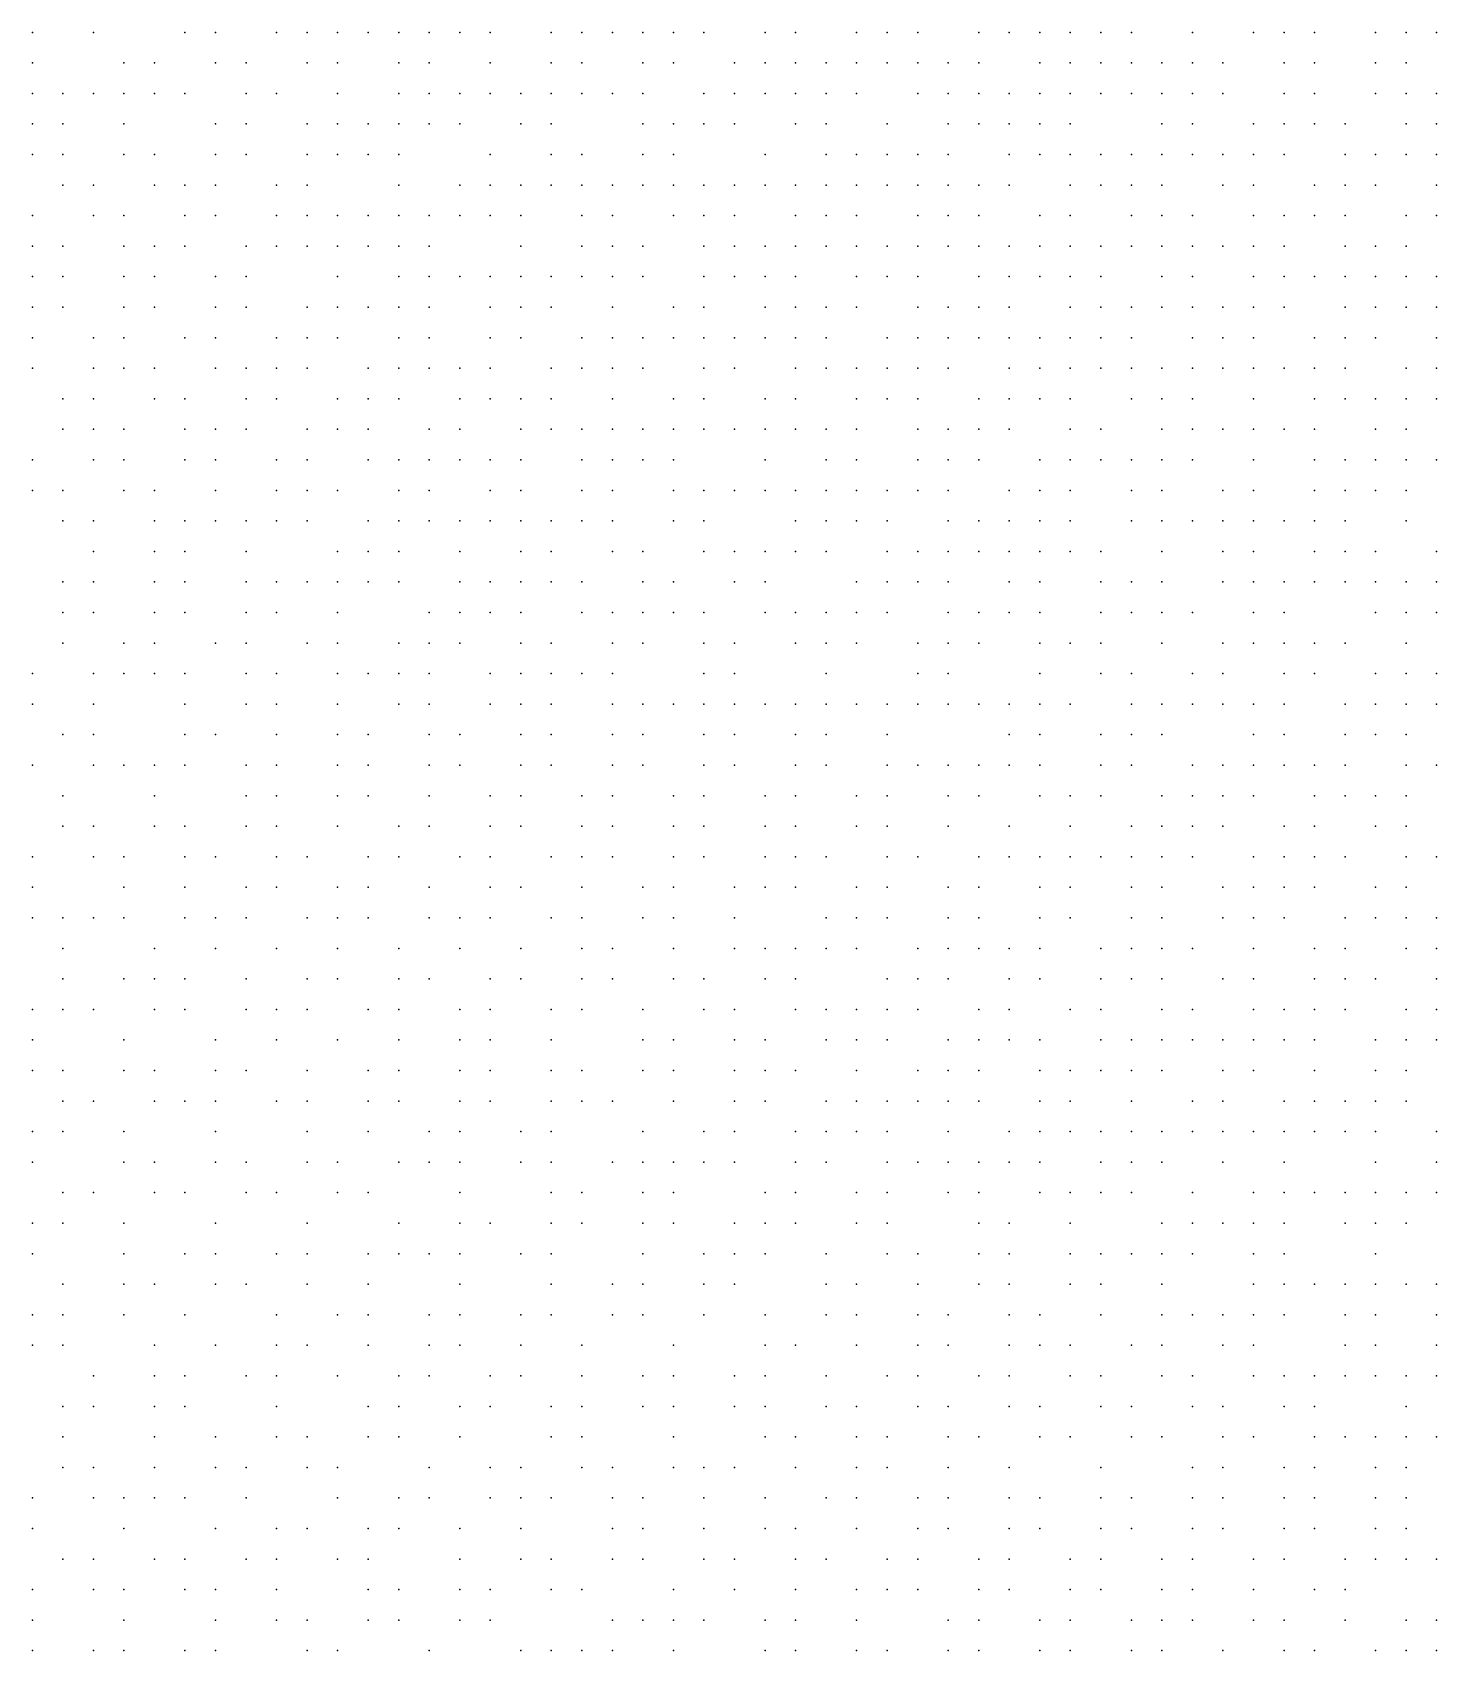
# Model space of a CAD drawing. Extents: x 429 to 793, y 817 to 1241.
# Drawn here: x 509.67 to 543.25, y 883.77 to 922.46 of the extents above; entities that cross this region are included whole.
import ezdxf

# ---------------------------------------------------------------- set-up
doc = ezdxf.new("R2010")
doc.units = 0

msp = doc.modelspace()

# ---------------------------------------------------------------- linework, layer by layer
for p in [(509.67, 922.46, 164.52), (511.13, 922.46, 166.79), (513.32, 922.46, 169.633), (514.05, 922.46, 170.87), (515.51, 922.46, 172.347), (516.24, 922.46, 173.09), (516.97, 922.46, 174.19), (517.7, 922.46, 175.113), (518.43, 922.46, 176.533), (519.16, 922.46, 177.497), (519.89, 922.46, 178.06), (520.62, 922.46, 178.74), (522.08, 922.46, 180.78), (522.81, 922.46, 181.482), (523.54, 922.46, 182.478), (524.27, 922.46, 183.065), (525, 922.46, 183.827), (525.73, 922.46, 184.578), (527.19, 922.46, 185.85), (527.92, 922.46, 186.617), (529.38, 922.46, 188.11), (530.11, 922.46, 188.68), (530.84, 922.46, 189.577), (532.3, 922.46, 190.3), (533.03, 922.46, 191.188), (533.76, 922.46, 191.595), (534.49, 922.46, 192.41), (535.22, 922.46, 193.02), (535.95, 922.46, 193.63), (537.41, 922.46, 194.85), (538.87, 922.46, 195.405), (539.6, 922.46, 196.177), (540.33, 922.46, 196.61), (541.79, 922.46, 197.137), (542.52, 922.46, 197.803), (543.25, 922.46, 198.17), (509.67, 921.73, 164.33), (511.86, 921.73, 166.97), (512.59, 921.73, 168.355), (514.05, 921.73, 170.35), (514.78, 921.73, 171.195), (516.24, 921.73, 173.253), (516.97, 921.73, 174.223), (518.43, 921.73, 176.012), (519.16, 921.73, 176.973), (520.62, 921.73, 178.617), (522.08, 921.73, 180.255), (522.81, 921.73, 181.03), (524.27, 921.73, 182.54), (525, 921.73, 183.652), (526.46, 921.73, 184.815), (527.19, 921.73, 185.923), (527.92, 921.73, 186.517), (528.65, 921.73, 186.863), (529.38, 921.73, 187.61), (530.11, 921.73, 188.465), (530.84, 921.73, 189.25), (531.57, 921.73, 189.82), (532.3, 921.73, 190.467), (533.76, 921.73, 191.523), (534.49, 921.73, 191.93), (535.22, 921.73, 192.785), (535.95, 921.73, 193.252), (536.68, 921.73, 193.535), (537.41, 921.73, 194.38), (538.14, 921.73, 194.987), (539.6, 921.73, 195.568), (540.33, 921.73, 196.15), (541.79, 921.73, 196.897), (542.52, 921.73, 197.203), (509.67, 921, 163.983), (510.4, 921, 164.49), (511.13, 921, 165.82), (511.86, 921, 167.15), (512.59, 921, 167.82), (513.32, 921, 168.755), (514.78, 921, 170.383), (515.51, 921, 171.472), (516.97, 921, 173.673), (518.43, 921, 175.523), (519.16, 921, 176.443), (519.89, 921, 177), (520.62, 921, 178.09), (521.35, 921, 178.473), (522.08, 921, 179.917), (522.81, 921, 180.33), (523.54, 921, 181.28), (524.27, 921, 182.035), (525.73, 921, 183.713), (526.46, 921, 184.3), (527.19, 921, 185.003), (527.92, 921, 186.005), (528.65, 921, 187.11), (529.38, 921, 187.788), (530.84, 921, 188.75), (531.57, 921, 189.32), (532.3, 921, 190.043), (533.03, 921, 190.747), (533.76, 921, 191.45), (534.49, 921, 191.827), (535.22, 921, 192.308), (535.95, 921, 192.777), (536.68, 921, 193.435), (537.41, 921, 194.01), (538.14, 921, 194.36), (539.6, 921, 195.26), (540.33, 921, 195.762), (541.79, 921, 196.453), (542.52, 921, 197.27), (543.25, 921, 197.33), (509.67, 920.27, 163.465), (510.4, 920.27, 163.955), (511.86, 920.27, 166.6), (514.05, 920.27, 168.74), (514.78, 920.27, 170.01), (516.24, 920.27, 172.04), (516.97, 920.27, 172.947), (517.7, 920.27, 173.685), (518.43, 920.27, 174.79), (519.16, 920.27, 175.717), (519.89, 920.27, 177.147), (521.35, 920.27, 178.68), (522.08, 920.27, 179.392), (524.27, 920.27, 182.222), (525, 920.27, 182.915), (525.73, 920.27, 183.208), (526.46, 920.27, 183.795), (527.92, 920.27, 185.5), (528.65, 920.27, 186.605), (530.11, 920.27, 188.083), (531.57, 920.27, 188.82), (532.3, 920.27, 189.377), (533.03, 920.27, 190.267), (533.76, 920.27, 190.97), (534.49, 920.27, 191.587), (536.68, 920.27, 192.96), (537.41, 920.27, 193.535), (538.87, 920.27, 194.342), (539.6, 920.27, 194.805), (540.33, 920.27, 195.637), (541.06, 920.27, 196.013), (542.52, 920.27, 196.39), (543.25, 920.27, 197.183), (509.67, 919.54, 162.93), (510.4, 919.54, 163.927), (511.86, 919.54, 166.05), (512.59, 919.54, 166.583), (514.05, 919.54, 169.283), (514.78, 919.54, 170.19), (516.24, 919.54, 171.755), (516.97, 919.54, 172.59), (517.7, 919.54, 173.832), (518.43, 919.54, 174.802), (520.62, 919.54, 177.572), (522.08, 919.54, 179.283), (522.81, 919.54, 179.887), (524.27, 919.54, 181.78), (525, 919.54, 182.703), (527.19, 919.54, 184.813), (528.65, 919.54, 186.273), (529.38, 919.54, 186.673), (530.11, 919.54, 187.583), (530.84, 919.54, 188.32), (531.57, 919.54, 188.988), (533.03, 919.54, 189.933), (533.76, 919.54, 190.49), (534.49, 919.54, 191.26), (535.22, 919.54, 191.725), (535.95, 919.54, 192.11), (536.68, 919.54, 192.495), (537.41, 919.54, 193.423), (538.14, 919.54, 193.887), (538.87, 919.54, 194.35), (539.6, 919.54, 194.743), (541.06, 919.54, 195.44), (541.79, 919.54, 195.96), (542.52, 919.54, 196.44), (543.25, 919.54, 196.743), (510.4, 918.81, 163.538), (511.13, 918.81, 164.433), (512.59, 918.81, 166.55), (513.32, 918.81, 167.65), (514.05, 918.81, 168.33), (515.51, 918.81, 170.37), (516.24, 918.81, 171.45), (518.43, 918.81, 174.247), (519.89, 918.81, 176.093), (520.62, 918.81, 177.017), (521.35, 918.81, 177.57), (522.08, 918.81, 178.728), (522.81, 918.81, 179.147), (523.54, 918.81, 180.49), (524.27, 918.81, 181.087), (525, 918.81, 182.03), (525.73, 918.81, 182.785), (526.46, 918.81, 183.883), (527.19, 918.81, 184.477), (527.92, 918.81, 185.07), (528.65, 918.81, 185.758), (529.38, 918.81, 186.445), (530.11, 918.81, 186.728), (530.84, 918.81, 187.82), (531.57, 918.81, 188.383), (532.3, 918.81, 188.947), (533.03, 918.81, 190), (534.49, 918.81, 190.683), (535.22, 918.81, 191.645), (535.95, 918.81, 192.03), (536.68, 918.81, 192.503), (538.14, 918.81, 193.287), (538.87, 918.81, 193.9), (540.33, 918.81, 194.695), (541.06, 918.81, 195.137), (541.79, 918.81, 195.53), (543.25, 918.81, 196.25), (509.67, 918.08, 162.37), (511.13, 918.08, 163.897), (511.86, 918.08, 165.063), (513.32, 918.08, 167.06), (514.05, 918.08, 167.783), (515.51, 918.08, 169.25), (516.24, 918.08, 171.258), (516.97, 918.08, 171.99), (517.7, 918.08, 173.118), (518.43, 918.08, 173.48), (519.16, 918.08, 174.8), (519.89, 918.08, 175.353), (520.62, 918.08, 176.277), (521.35, 918.08, 177.015), (522.81, 918.08, 178.777), (523.54, 918.08, 180.105), (525, 918.08, 181.123), (525.73, 918.08, 182.28), (526.46, 918.08, 182.977), (527.92, 918.08, 184.545), (528.65, 918.08, 185.637), (529.38, 918.08, 186.203), (530.84, 918.08, 187.295), (531.57, 918.08, 188.043), (532.3, 918.08, 188.777), (533.76, 918.08, 190.03), (534.49, 918.08, 190.55), (535.95, 918.08, 191.55), (536.68, 918.08, 192.145), (537.41, 918.08, 192.503), (538.87, 918.08, 193.45), (539.6, 918.08, 193.97), (540.33, 918.08, 194.27), (541.06, 918.08, 195.105), (542.52, 918.08, 195.627), (543.25, 918.08, 196.118), (509.67, 917.35, 161.23), (510.4, 917.35, 162.467), (511.86, 917.35, 164.877), (512.59, 917.35, 165.187), (513.32, 917.35, 166.575), (514.78, 917.35, 168.65), (515.51, 917.35, 169.78), (516.24, 917.35, 170.683), (516.97, 917.35, 171.415), (517.7, 917.35, 172.245), (518.43, 917.35, 173.097), (519.16, 917.35, 174.352), (521.35, 917.35, 177.19), (522.81, 917.35, 178.81), (523.54, 917.35, 179.59), (524.27, 917.35, 180.553), (525.73, 917.35, 181.71), (526.46, 917.35, 182.49), (527.19, 917.35, 183.44), (527.92, 917.35, 184.02), (528.65, 917.35, 185.112), (529.38, 917.35, 185.503), (530.11, 917.35, 186.245), (530.84, 917.35, 187.343), (531.57, 917.35, 187.917), (532.3, 917.35, 188.49), (533.03, 917.35, 189.135), (533.76, 917.35, 189.78), (534.49, 917.35, 190.047), (535.22, 917.35, 191.07), (535.95, 917.35, 191.243), (536.68, 917.35, 191.557), (537.41, 917.35, 192.043), (538.14, 917.35, 192.99), (538.87, 917.35, 193.573), (539.6, 917.35, 193.697), (541.06, 917.35, 194.25), (541.79, 917.35, 195.06), (542.52, 917.35, 195.44), (509.67, 916.62, 161.305), (510.4, 916.62, 162.563), (511.86, 916.62, 163.985), (512.59, 916.62, 165.31), (514.05, 916.62, 167.523), (514.78, 916.62, 168.05), (516.97, 916.62, 170.84), (518.43, 916.62, 173.065), (519.16, 916.62, 174.197), (519.89, 916.62, 174.743), (520.62, 916.62, 175.875), (521.35, 916.62, 176.663), (522.08, 916.62, 177.647), (522.81, 916.62, 178.24), (523.54, 916.62, 179.4), (524.27, 916.62, 180.365), (525.73, 916.62, 181.73), (526.46, 916.62, 182.7), (527.19, 916.62, 183.465), (527.92, 916.62, 184.168), (529.38, 916.62, 185.153), (530.11, 916.62, 185.72), (530.84, 916.62, 186.413), (532.3, 916.62, 187.975), (533.03, 916.62, 188.693), (533.76, 916.62, 189.023), (534.49, 916.62, 189.557), (535.22, 916.62, 190.58), (536.68, 916.62, 191.417), (537.41, 916.62, 192.06), (538.87, 916.62, 192.96), (539.6, 916.62, 193.39), (540.33, 916.62, 193.82), (541.06, 916.62, 194.32), (541.79, 916.62, 194.82), (542.52, 916.62, 195.018), (543.25, 916.62, 195.415), (509.67, 915.89, 160.74), (510.4, 915.89, 161.61), (511.86, 915.89, 163.323), (512.59, 915.89, 164.695), (514.05, 915.89, 166.323), (514.78, 915.89, 167.44), (516.24, 915.89, 169.61), (516.97, 915.89, 170.983), (517.7, 915.89, 171.933), (518.43, 915.89, 172.48), (519.16, 915.89, 173.615), (520.62, 915.89, 175.29), (521.35, 915.89, 175.883), (522.08, 915.89, 176.867), (523.54, 915.89, 178.83), (525, 915.89, 180.575), (525.73, 915.89, 181.46), (527.19, 915.89, 182.91), (527.92, 915.89, 183.612), (528.65, 915.89, 184.597), (529.38, 915.89, 185.16), (530.84, 915.89, 186.3), (531.57, 915.89, 186.88), (532.3, 915.89, 187.46), (533.03, 915.89, 188.522), (534.49, 915.89, 189.595), (535.22, 915.89, 190.217), (535.95, 915.89, 190.59), (536.68, 915.89, 191.09), (537.41, 915.89, 191.59), (538.14, 915.89, 192.148), (538.87, 915.89, 192.705), (539.6, 915.89, 192.925), (541.06, 915.89, 193.93), (541.79, 915.89, 194.04), (542.52, 915.89, 194.58), (543.25, 915.89, 195.01), (509.67, 915.16, 160.16), (511.13, 915.16, 161.48), (511.86, 915.16, 163.607), (513.32, 915.16, 165.212), (514.05, 915.16, 166.123), (515.51, 915.16, 168.263), (516.24, 915.16, 168.99), (516.97, 915.16, 170.163), (518.43, 915.16, 171.875), (519.16, 915.16, 172.59), (520.62, 915.16, 174.865), (521.35, 915.16, 175.6), (522.81, 915.16, 177.805), (523.54, 915.16, 178.54), (524.27, 915.16, 178.828), (525, 915.16, 179.405), (525.73, 915.16, 180.597), (526.46, 915.16, 181.183), (527.19, 915.16, 182.34), (527.92, 915.16, 183.103), (528.65, 915.16, 184.037), (530.11, 915.16, 185.183), (530.84, 915.16, 186.14), (531.57, 915.16, 186.905), (532.3, 915.16, 187.455), (533.03, 915.16, 188.007), (533.76, 915.16, 188.553), (534.49, 915.16, 189.1), (535.22, 915.16, 189.723), (535.95, 915.16, 190.345), (537.41, 915.16, 191.1), (538.14, 915.16, 191.72), (538.87, 915.16, 192.315), (540.33, 915.16, 192.987), (541.06, 915.16, 193.323), (541.79, 915.16, 193.737), (543.25, 915.16, 194.625), (509.67, 914.43, 159.347), (511.13, 914.43, 161.947), (511.86, 914.43, 162.807), (512.59, 914.43, 163.48), (514.05, 914.43, 166.23), (514.78, 914.43, 166.915), (515.51, 914.43, 167.857), (516.24, 914.43, 168.37), (517.7, 914.43, 170.098), (518.43, 914.43, 171.985), (519.16, 914.43, 172.7), (519.89, 914.43, 173.525), (520.62, 914.43, 174.71), (522.08, 914.43, 176.47), (522.81, 914.43, 177.253), (523.54, 914.43, 178.223), (524.27, 914.43, 178.8), (525.73, 914.43, 180.383), (526.46, 914.43, 180.983), (527.92, 914.43, 182.917), (528.65, 914.43, 183.297), (529.38, 914.43, 184.045), (530.11, 914.43, 184.92), (530.84, 914.43, 185.767), (531.57, 914.43, 186.35), (533.03, 914.43, 187.45), (533.76, 914.43, 188.002), (534.49, 914.43, 188.555), (535.22, 914.43, 189.26), (535.95, 914.43, 190.107), (536.68, 914.43, 190.61), (537.41, 914.43, 190.695), (538.14, 914.43, 191.067), (538.87, 914.43, 191.85), (539.6, 914.43, 192.445), (540.33, 914.43, 192.522), (541.06, 914.43, 193.065), (542.52, 914.43, 193.72), (543.25, 914.43, 194.237), (510.4, 913.7, 160.28), (511.13, 913.7, 161.58), (512.59, 913.7, 163.568), (513.32, 913.7, 164.508), (514.78, 913.7, 166.14), (515.51, 913.7, 167.255), (516.97, 913.7, 169.483), (517.7, 913.7, 170.04), (518.43, 913.7, 171.42), (519.89, 913.7, 172.92), (520.62, 913.7, 174.098), (521.35, 913.7, 175.085), (522.08, 913.7, 175.87), (523.54, 913.7, 177.437), (525, 913.7, 179.39), (525.73, 913.7, 179.98), (527.19, 913.7, 181.3), (527.92, 913.7, 182.312), (529.38, 913.7, 184.205), (530.11, 913.7, 184.65), (530.84, 913.7, 185.21), (532.3, 913.7, 186.537), (533.03, 913.7, 187.457), (533.76, 913.7, 188.01), (534.49, 913.7, 188.533), (535.95, 913.7, 189.42), (536.68, 913.7, 190.095), (537.41, 913.7, 190.18), (538.87, 913.7, 191.485), (540.33, 913.7, 192.107), (541.06, 913.7, 192.853), (541.79, 913.7, 193.29), (542.52, 913.7, 193.337), (543.25, 913.7, 193.663), (510.4, 912.97, 159.67), (511.13, 912.97, 160.343), (511.86, 912.97, 161.67), (513.32, 912.97, 163.893), (514.05, 912.97, 164.4), (514.78, 912.97, 165.532), (516.24, 912.97, 167.703), (516.97, 912.97, 168.65), (517.7, 912.97, 169.415), (519.16, 912.97, 171.57), (519.89, 912.97, 172.32), (521.35, 912.97, 174.067), (522.08, 912.97, 175.385), (522.81, 912.97, 176.13), (523.54, 912.97, 177.037), (524.27, 912.97, 177.62), (525, 912.97, 179.095), (525.73, 912.97, 179.383), (526.46, 912.97, 179.96), (527.19, 912.97, 181.133), (527.92, 912.97, 181.697), (528.65, 912.97, 182.875), (529.38, 912.97, 183.673), (530.84, 912.97, 185.23), (531.57, 912.97, 185.209), (532.3, 912.97, 185.79), (533.03, 912.97, 186.723), (534.49, 912.97, 187.994), (535.22, 912.97, 188.512), (536.68, 912.97, 189.58), (537.41, 912.97, 190.05), (538.14, 912.97, 190.52), (538.87, 912.97, 190.99), (539.6, 912.97, 191.447), (540.33, 912.97, 191.903), (541.79, 912.97, 192.825), (542.52, 912.97, 192.872), (509.67, 912.24, 157.777), (511.13, 912.24, 160.407), (511.86, 912.24, 161.07), (513.32, 912.24, 163.067), (514.05, 912.24, 164.478), (515.51, 912.24, 166.555), (516.24, 912.24, 167.37), (517.7, 912.24, 168.79), (518.43, 912.24, 170.255), (519.16, 912.24, 170.523), (519.89, 912.24, 172.45), (520.62, 912.24, 173.18), (521.35, 912.24, 174.015), (522.81, 912.24, 175.767), (523.54, 912.24, 176.975), (524.27, 912.24, 177.777), (525, 912.24, 178.563), (527.19, 912.24, 180.883), (528.65, 912.24, 182.26), (529.38, 912.24, 182.853), (530.84, 912.24, 184.635), (531.57, 912.24, 185.188), (532.3, 912.24, 185.757), (533.76, 912.24, 186.91), (534.49, 912.24, 187.443), (535.22, 912.24, 187.977), (535.95, 912.24, 188.51), (536.68, 912.24, 189.535), (537.41, 912.24, 189.847), (538.87, 912.24, 190.485), (540.33, 912.24, 191.407), (541.06, 912.24, 191.88), (541.79, 912.24, 192.36), (542.52, 912.24, 192.75), (543.25, 912.24, 193.14), (509.67, 911.51, 157.83), (510.4, 911.51, 158.49), (511.86, 911.51, 160.47), (512.59, 911.51, 161.815), (514.05, 911.51, 163.857), (515.51, 911.51, 165.95), (516.24, 911.51, 166.477), (516.97, 911.51, 167.633), (518.43, 911.51, 169.863), (519.16, 911.51, 171.06), (520.62, 911.51, 172.833), (521.35, 911.51, 173.39), (522.81, 911.51, 175.553), (523.54, 911.51, 176.33), (525, 911.51, 177.933), (525.73, 911.51, 178.72), (526.46, 911.51, 179.913), (527.19, 911.51, 180.477), (527.92, 911.51, 181.04), (528.65, 911.51, 181.64), (529.38, 911.51, 182.24), (530.11, 911.51, 182.838), (530.84, 911.51, 184.04), (531.57, 911.51, 184.603), (533.03, 911.51, 186.32), (533.76, 911.51, 187.067), (534.49, 911.51, 187.223), (535.95, 911.51, 188.465), (536.68, 911.51, 189), (538.14, 911.51, 189.98), (538.87, 911.51, 190.456), (540.33, 911.51, 190.927), (541.06, 911.51, 191.4), (541.79, 911.51, 192.293), (542.52, 911.51, 192.547), (510.4, 910.78, 158.287), (511.13, 910.78, 158.743), (512.59, 910.78, 161.43), (513.32, 910.78, 162.535), (514.05, 910.78, 163.23), (514.78, 910.78, 164.153), (515.51, 910.78, 164.65), (516.24, 910.78, 166.043), (517.7, 910.78, 168.69), (518.43, 910.78, 169.01), (519.16, 910.78, 170.4), (519.89, 910.78, 170.96), (520.62, 910.78, 171.96), (521.35, 910.78, 172.735), (522.08, 910.78, 173.943), (522.81, 910.78, 174.497), (523.54, 910.78, 175.81), (525, 910.78, 177.503), (525.73, 910.78, 178.09), (527.92, 910.78, 180.415), (528.65, 910.78, 181.637), (529.38, 910.78, 182.233), (530.11, 910.78, 182.83), (531.57, 910.78, 184.373), (532.3, 910.78, 184.968), (533.03, 910.78, 185.73), (533.76, 910.78, 186.28), (534.49, 910.78, 186.83), (535.95, 910.78, 187.9), (536.68, 910.78, 188.42), (537.41, 910.78, 188.933), (538.14, 910.78, 189.44), (538.87, 910.78, 190.107), (539.6, 910.78, 190.233), (540.33, 910.78, 190.88), (541.06, 910.78, 191.336), (542.52, 910.78, 192.227), (511.13, 910.05, 159.2), (512.59, 910.05, 160.577), (513.32, 910.05, 161.955), (514.78, 910.05, 164.01), (516.97, 910.05, 166.88), (517.7, 910.05, 167.675), (518.43, 910.05, 168.59), (519.89, 910.05, 170.6), (521.35, 910.05, 172.822), (522.08, 910.05, 173.565), (523.54, 910.05, 175.05), (524.27, 910.05, 176.223), (525.73, 910.05, 177.45), (526.46, 910.05, 178.237), (527.19, 910.05, 179.223), (527.92, 910.05, 179.79), (528.65, 910.05, 181.012), (530.11, 910.05, 182.205), (530.84, 910.05, 183.4), (531.57, 910.05, 183.97), (532.3, 910.05, 184.54), (533.03, 910.05, 185.108), (533.76, 910.05, 185.676), (534.49, 910.05, 186.242), (535.22, 910.05, 186.805), (536.68, 910.05, 188.393), (538.14, 910.05, 188.9), (538.87, 910.05, 189.387), (540.33, 910.05, 190.36), (541.06, 910.05, 190.816), (541.79, 910.05, 191.272), (543.25, 910.05, 192.165), (510.4, 909.32, 157.483), (511.13, 909.32, 157.93), (512.59, 909.32, 160.153), (513.32, 909.32, 161.315), (514.78, 909.32, 163.37), (515.51, 909.32, 164.085), (516.24, 909.32, 165.058), (516.97, 909.32, 166.23), (517.7, 909.32, 166.952), (518.43, 909.32, 168.46), (519.89, 909.32, 170.22), (520.62, 909.32, 171.425), (521.35, 909.32, 172.19), (522.08, 909.32, 173.173), (522.81, 909.32, 173.72), (524.27, 909.32, 175.997), (525, 909.32, 176.81), (526.46, 909.32, 178.383), (527.19, 909.32, 179.16), (529.38, 909.32, 180.983), (530.11, 909.32, 182.172), (530.84, 909.32, 182.764), (531.57, 909.32, 183.345), (533.03, 909.32, 185.103), (533.76, 909.32, 185.667), (535.22, 909.32, 186.23), (535.95, 909.32, 186.747), (536.68, 909.32, 187.647), (538.14, 909.32, 188.296), (538.87, 909.32, 188.812), (539.6, 909.32, 189.325), (540.33, 909.32, 189.835), (541.06, 909.32, 190.477), (541.79, 909.32, 191.083), (542.52, 909.32, 191.2), (543.25, 909.32, 191.672), (510.4, 908.59, 156.832), (511.13, 908.59, 157.265), (512.59, 908.59, 159.98), (513.32, 908.59, 161.103), (514.78, 908.59, 162.71), (515.51, 908.59, 163.437), (516.97, 908.59, 166.098), (519.16, 908.59, 169), (519.89, 908.59, 169.995), (520.62, 908.59, 170.77), (521.35, 908.59, 171.317), (522.81, 908.59, 173.065), (523.54, 908.59, 174.297), (524.27, 908.59, 175.317), (525, 908.59, 176.13), (525.73, 908.59, 176.99), (527.19, 908.59, 178.53), (527.92, 908.59, 179.75), (528.65, 908.59, 180.352), (529.38, 908.59, 180.945), (530.11, 908.59, 181.73), (531.57, 908.59, 182.72), (532.3, 908.59, 183.29), (533.03, 908.59, 184.485), (533.76, 908.59, 184.847), (535.22, 908.59, 186.171), (535.95, 908.59, 186.655), (536.68, 908.59, 187.263), (537.41, 908.59, 187.78), (538.87, 908.59, 188.8), (539.6, 908.59, 189.31), (541.79, 908.59, 190.593), (542.52, 908.59, 190.71), (543.25, 908.59, 191.182), (510.4, 907.86, 155.947), (511.86, 907.86, 158.638), (512.59, 907.86, 159.33), (514.05, 907.86, 160.703), (514.78, 907.86, 162.103), (516.24, 907.86, 164.245), (516.97, 907.86, 165.443), (518.43, 907.86, 167.145), (519.16, 907.86, 168.34), (519.89, 907.86, 168.88), (521.35, 907.86, 170.915), (522.08, 907.86, 171.863), (523.54, 907.86, 173.93), (524.27, 907.86, 174.77), (525.73, 907.86, 176.013), (526.46, 907.86, 176.577), (527.92, 907.86, 178.67), (528.65, 907.86, 179.717), (529.38, 907.86, 180.31), (530.84, 907.86, 181.88), (531.57, 907.86, 182.66), (532.3, 907.86, 183.254), (533.76, 907.86, 184.43), (534.49, 907.86, 185), (535.22, 907.86, 185.556), (536.68, 907.86, 187.185), (538.14, 907.86, 187.712), (538.87, 907.86, 188.04), (539.6, 907.86, 188.74), (540.33, 907.86, 189.248), (541.06, 907.86, 189.678), (542.52, 907.86, 190.527), (509.67, 907.13, 153.99), (511.13, 907.13, 156.63), (511.86, 907.13, 157.52), (512.59, 907.13, 158.67), (513.32, 907.13, 159.36), (514.78, 907.13, 161.448), (515.51, 907.13, 163.063), (516.97, 907.13, 165.03), (517.7, 907.13, 165.28), (518.43, 907.13, 167.223), (519.16, 907.13, 167.955), (520.62, 907.13, 169.95), (521.35, 907.13, 170.48), (522.08, 907.13, 171.71), (522.81, 907.13, 172.503), (523.54, 907.13, 173.53), (525.73, 907.13, 176.347), (526.46, 907.13, 177.14), (528.65, 907.13, 178.81), (530.84, 907.13, 181.457), (531.57, 907.13, 182.03), (533.76, 907.13, 184.38), (535.22, 907.13, 185.127), (535.95, 907.13, 185.858), (537.41, 907.13, 187.117), (538.14, 907.13, 187.643), (539.6, 907.13, 188.678), (540.33, 907.13, 188.647), (541.79, 907.13, 189.6), (542.52, 907.13, 189.973), (543.25, 907.13, 190.345), (509.67, 906.4, 154.167), (511.13, 906.4, 155.727), (513.32, 906.4, 159.588), (514.78, 906.4, 161.23), (515.51, 906.4, 161.72), (516.97, 906.4, 164.337), (518.43, 906.4, 166.54), (519.16, 906.4, 167.543), (520.62, 906.4, 169.262), (521.35, 906.4, 170.248), (522.08, 906.4, 171.01), (523.54, 906.4, 172.597), (524.27, 906.4, 173.39), (525, 906.4, 174.647), (525.73, 906.4, 175.657), (526.46, 906.4, 176.45), (527.19, 906.4, 177.088), (527.92, 906.4, 178.347), (528.65, 906.4, 178.95), (529.38, 906.4, 179.566), (530.11, 906.4, 180.182), (530.84, 906.4, 180.778), (531.57, 906.4, 181.355), (532.3, 906.4, 182.163), (533.03, 906.4, 183.183), (533.76, 906.4, 183.76), (534.49, 906.4, 184.3), (535.95, 906.4, 185.253), (536.68, 906.4, 185.985), (537.41, 906.4, 186.496), (538.14, 906.4, 187.042), (538.87, 906.4, 187.575), (539.6, 906.4, 188.267), (541.06, 906.4, 188.933), (541.79, 906.4, 189.03), (542.52, 906.4, 189.556), (543.25, 906.4, 190.16), (510.4, 905.67, 153.88), (511.13, 905.67, 155.017), (513.32, 905.67, 158.665), (514.05, 905.67, 159.35), (515.51, 905.67, 161.483), (516.97, 905.67, 163.637), (517.7, 905.67, 164.37), (519.16, 905.67, 166.59), (519.89, 905.67, 167.355), (521.35, 905.67, 169.553), (522.08, 905.67, 170.387), (523.54, 905.67, 172.13), (524.27, 905.67, 173.458), (525.73, 905.67, 174.5), (526.46, 905.67, 175.76), (527.92, 905.67, 176.96), (528.65, 905.67, 178.255), (530.11, 905.67, 180.103), (533.03, 905.67, 182.297), (533.76, 905.67, 183.095), (535.22, 905.67, 184.397), (535.95, 905.67, 185.38), (536.68, 905.67, 185.493), (538.87, 905.67, 187.108), (539.6, 905.67, 187.473), (541.06, 905.67, 188.46), (541.79, 905.67, 188.986), (542.52, 905.67, 189.512), (509.67, 904.94, 153.185), (511.13, 904.94, 155.22), (511.86, 904.94, 155.905), (512.59, 904.94, 157.073), (513.32, 904.94, 157.98), (514.78, 904.94, 160.31), (515.51, 904.94, 161.5), (516.97, 904.94, 163.183), (517.7, 904.94, 164.413), (519.16, 904.94, 165.41), (519.89, 904.94, 167.385), (521.35, 904.94, 168.9), (522.08, 904.94, 170.173), (523.54, 904.94, 171.985), (524.27, 904.94, 172.773), (525.73, 904.94, 174.34), (526.46, 904.94, 175.647), (527.92, 904.94, 176.483), (528.65, 904.94, 177.721), (530.11, 904.94, 179.197), (530.84, 904.94, 180), (531.57, 904.94, 180.622), (532.3, 904.94, 181.847), (533.03, 904.94, 182.43), (533.76, 904.94, 183.02), (535.22, 904.94, 183.967), (535.95, 904.94, 184.52), (537.41, 904.94, 186.027), (538.14, 904.94, 186.14), (538.87, 904.94, 186.688), (539.6, 904.94, 187.236), (540.33, 904.94, 187.547), (541.06, 904.94, 188.057), (542.52, 904.94, 189.09), (543.25, 904.94, 189.615), (510.4, 904.21, 153.165), (512.59, 904.21, 156.802), (514.78, 904.21, 159.617), (515.51, 904.21, 160.08), (516.97, 904.21, 162.468), (517.7, 904.21, 163.68), (519.16, 904.21, 165.92), (520.62, 904.21, 167.667), (521.35, 904.21, 168.18), (522.81, 904.21, 170.233), (523.54, 904.21, 171.28), (525, 904.21, 172.857), (525.73, 904.21, 173.64), (527.19, 904.21, 176.007), (527.92, 904.21, 176.607), (529.38, 904.21, 178.257), (530.11, 904.21, 178.833), (531.57, 904.21, 179.907), (532.3, 904.21, 180.943), (533.76, 904.21, 182.54), (534.49, 904.21, 183.093), (535.22, 904.21, 183.647), (536.68, 904.21, 184.633), (537.41, 904.21, 185.177), (538.14, 904.21, 185.72), (538.87, 904.21, 186.633), (540.33, 904.21, 187.143), (541.06, 904.21, 187.653), (541.79, 904.21, 188.043), (542.52, 904.21, 188.693), (510.4, 903.48, 152.407), (511.13, 903.48, 153.74), (512.59, 903.48, 156.057), (513.32, 903.48, 156.49), (514.78, 903.48, 158.907), (515.51, 903.48, 159.37), (516.97, 903.48, 162.22), (518.43, 903.48, 164.19), (519.16, 903.48, 165.2), (520.62, 903.48, 166.7), (521.35, 903.48, 167.455), (522.81, 903.48, 169.74), (523.54, 903.48, 170.787), (525, 903.48, 172.387), (525.73, 903.48, 173.578), (527.19, 903.48, 175.067), (527.92, 903.48, 176.13), (529.38, 903.48, 177.77), (530.11, 903.48, 178.347), (531.57, 903.48, 180.01), (533.03, 903.48, 181.223), (534.49, 903.48, 182.65), (535.95, 903.48, 183.795), (536.68, 903.48, 184.536), (537.41, 903.48, 184.733), (538.14, 903.48, 185.29), (539.6, 903.48, 186.327), (540.33, 903.48, 187.25), (541.79, 903.48, 188.03), (542.52, 903.48, 188.42), (509.67, 902.75, 151.407), (511.13, 902.75, 152.99), (511.86, 902.75, 154.163), (513.32, 902.75, 156.463), (514.05, 902.75, 157.9), (515.51, 902.75, 159.843), (516.24, 902.75, 160.79), (517.7, 902.75, 162.232), (518.43, 902.75, 163.207), (519.89, 902.75, 165.715), (520.62, 902.75, 166.73), (522.08, 902.75, 168.273), (522.81, 902.75, 169.297), (523.54, 902.75, 170.585), (525, 902.75, 172.42), (525.73, 902.75, 173.013), (527.19, 902.75, 174.69), (527.92, 902.75, 175.17), (528.65, 902.75, 176.223), (530.11, 902.75, 177.86), (530.84, 902.75, 178.45), (532.3, 902.75, 180.113), (533.03, 902.75, 180.739), (533.76, 902.75, 181.508), (534.49, 902.75, 181.717), (535.22, 902.75, 182.76), (535.95, 902.75, 183.317), (536.68, 902.75, 183.873), (537.41, 902.75, 184.43), (538.87, 902.75, 185.387), (539.6, 902.75, 185.913), (540.33, 902.75, 186.423), (541.06, 902.75, 187.13), (542.52, 902.75, 187.61), (543.25, 902.75, 188.41), (509.67, 902.02, 150.192), (511.86, 902.02, 153.833), (513.32, 902.02, 155.722), (514.78, 902.02, 157.86), (515.51, 902.02, 159.325), (516.97, 902.02, 161.518), (517.7, 902.02, 162.245), (519.16, 902.02, 164.197), (520.62, 902.02, 166.217), (521.35, 902.02, 167.25), (522.81, 902.02, 168.793), (524.27, 902.02, 170.853), (525, 902.02, 171.38), (526.46, 902.02, 173.597), (527.19, 902.02, 174.18), (527.92, 902.02, 175.263), (529.38, 902.02, 176.317), (530.11, 902.02, 177.537), (531.57, 902.02, 178.557), (532.3, 902.02, 179.63), (533.76, 902.02, 181.243), (534.49, 902.02, 181.813), (535.95, 902.02, 182.377), (536.68, 902.02, 183.407), (538.14, 902.02, 184.689), (538.87, 902.02, 185.017), (539.6, 902.02, 185.55), (540.33, 902.02, 186.01), (541.79, 902.02, 187.21), (542.52, 902.02, 187.61), (509.67, 901.29, 149.393), (510.4, 901.29, 150.73), (511.13, 901.29, 152.157), (511.86, 901.29, 153.073), (513.32, 901.29, 154.94), (514.05, 901.29, 155.903), (514.78, 901.29, 157.105), (516.24, 901.29, 159.75), (516.97, 901.29, 160.747), (517.7, 901.29, 161.73), (519.16, 901.29, 163.683), (519.89, 901.29, 164.18), (520.62, 901.29, 165.457), (522.08, 901.29, 167.263), (522.81, 901.29, 167.783), (524.27, 901.29, 169.827), (525, 901.29, 171.017), (526.46, 901.29, 172.567), (528.65, 901.29, 175.327), (529.38, 901.29, 176.41), (530.11, 901.29, 177), (531.57, 901.29, 178.073), (532.3, 901.29, 178.663), (533.76, 901.29, 180.283), (534.49, 901.29, 181.34), (535.95, 901.29, 182.467), (536.68, 901.29, 183.03), (538.14, 901.29, 184.222), (538.87, 901.29, 184.557), (539.6, 901.29, 185.09), (541.06, 901.29, 186.1), (541.79, 901.29, 186.633), (542.52, 901.29, 187.167), (543.25, 901.29, 187.299), (510.4, 900.56, 149.945), (512.59, 900.56, 153.443), (514.05, 900.56, 155.575), (515.51, 900.56, 157.76), (516.97, 900.56, 159.707), (518.43, 900.56, 161.921), (519.89, 900.56, 163.667), (521.35, 900.56, 165.73), (522.81, 900.56, 168.044), (523.54, 900.56, 168.817), (525, 900.56, 170.504), (526.46, 900.56, 172.053), (527.19, 900.56, 172.643), (527.92, 900.56, 173.737), (528.65, 900.56, 174.82), (529.38, 900.56, 175.397), (530.84, 900.56, 177.087), (531.57, 900.56, 178.18), (532.3, 900.56, 178.747), (533.03, 900.56, 179.313), (533.76, 900.56, 179.797), (535.22, 900.56, 181.14), (535.95, 900.56, 181.98), (536.68, 900.56, 182.553), (537.41, 900.56, 183.1), (538.87, 900.56, 184.097), (540.33, 900.56, 185.043), (541.06, 900.56, 185.455), (542.52, 900.56, 186.856), (543.25, 900.56, 187.432), (510.4, 899.83, 149.868), (511.86, 899.83, 151.99), (512.59, 899.83, 152.693), (513.32, 899.83, 154.363), (514.78, 899.83, 156.255), (516.24, 899.83, 158.448), (516.97, 899.83, 159.185), (518.43, 899.83, 161.657), (519.16, 899.83, 162.653), (520.62, 899.83, 164.69), (521.35, 899.83, 165.217), (522.81, 899.83, 167.287), (523.54, 899.83, 168.31), (525, 899.83, 169.907), (525.73, 899.83, 171.02), (527.19, 899.83, 172.713), (527.92, 899.83, 173.3), (530.11, 899.83, 175.483), (530.84, 899.83, 176.583), (531.57, 899.83, 177.312), (533.03, 899.83, 178.81), (533.76, 899.83, 179.88), (535.22, 899.83, 180.453), (535.95, 899.83, 181.027), (536.68, 899.83, 182.077), (538.14, 899.83, 183.17), (538.87, 899.83, 183.703), (540.33, 899.83, 184.919), (541.06, 899.83, 185.406), (541.79, 899.83, 185.823), (543.25, 899.83, 187.065), (509.67, 899.1, 148.375), (510.4, 899.1, 149.037), (511.13, 899.1, 149.967), (512.59, 899.1, 152.407), (513.32, 899.1, 152.823), (514.78, 899.1, 155.673), (515.51, 899.1, 157.177), (516.24, 899.1, 158.177), (517.7, 899.1, 159.627), (518.43, 899.1, 160.617), (519.89, 899.1, 162.603), (520.62, 899.1, 163.633), (522.08, 899.1, 165.743), (522.81, 899.1, 166.263), (524.27, 899.1, 168.46), (525.73, 899.1, 169.973), (526.46, 899.1, 171.229), (527.92, 899.1, 172.783), (528.65, 899.1, 173.877), (529.38, 899.1, 174.69), (530.11, 899.1, 175.57), (530.84, 899.1, 176.157), (532.3, 899.1, 177.237), (533.03, 899.1, 178.307), (534.49, 899.1, 179.953), (535.22, 899.1, 180.527), (536.68, 899.1, 181.728), (537.41, 899.1, 182.42), (538.87, 899.1, 183.24), (539.6, 899.1, 183.848), (540.33, 899.1, 184.532), (541.06, 899.1, 184.949), (542.52, 899.1, 185.764), (543.25, 899.1, 186.427), (509.67, 898.37, 147.207), (511.86, 898.37, 150.797), (514.05, 898.37, 153.673), (515.51, 898.37, 156.11), (516.97, 898.37, 158.11), (518.43, 898.37, 160.1), (519.89, 898.37, 162.331), (520.62, 898.37, 163.093), (522.08, 898.37, 165.484), (524.27, 898.37, 167.95), (525, 898.37, 168.74), (526.46, 898.37, 170.706), (527.19, 898.37, 171.372), (528.65, 898.37, 172.82), (529.38, 898.37, 173.957), (530.11, 898.37, 175.057), (531.57, 898.37, 176.727), (532.3, 898.37, 177.293), (533.03, 898.37, 177.86), (533.76, 898.37, 178.512), (535.22, 898.37, 180.027), (535.95, 898.37, 180.6), (536.68, 898.37, 180.728), (537.41, 898.37, 181.984), (538.14, 898.37, 182.333), (538.87, 898.37, 182.753), (539.6, 898.37, 183.317), (540.33, 898.37, 183.873), (541.79, 898.37, 185.036), (542.52, 898.37, 185.705), (543.25, 898.37, 186.103), (509.67, 897.64, 146.897), (510.4, 897.64, 147.843), (511.86, 897.64, 150.032), (512.59, 897.64, 151.223), (514.05, 897.64, 153.625), (514.78, 897.64, 154.107), (516.24, 897.64, 156.548), (517.7, 897.64, 158.798), (518.43, 897.64, 159.553), (519.89, 897.64, 161.814), (520.62, 897.64, 162.577), (522.08, 897.64, 164.663), (522.81, 897.64, 165.727), (524.27, 897.64, 167.34), (525, 897.64, 168.423), (526.46, 897.64, 170.053), (527.19, 897.64, 171.16), (527.92, 897.64, 171.72), (529.38, 897.64, 173.41), (530.84, 897.64, 175.13), (531.57, 897.64, 175.7), (532.3, 897.64, 176.783), (533.76, 897.64, 178.002), (534.49, 897.64, 178.796), (535.22, 897.64, 179.158), (535.95, 897.64, 179.593), (536.68, 897.64, 180.66), (538.14, 897.64, 181.78), (538.87, 897.64, 182.689), (540.33, 897.64, 183.393), (541.79, 897.64, 184.556), (542.52, 897.64, 185.288), (510.4, 896.91, 147.287), (511.13, 896.91, 148.233), (512.59, 896.91, 150.153), (513.32, 896.91, 151.53), (514.05, 896.91, 152.483), (515.51, 896.91, 154.987), (516.24, 896.91, 155.977), (517.7, 896.91, 157.963), (518.43, 896.91, 158.97), (519.89, 896.91, 161.003), (520.62, 896.91, 162.027), (522.08, 896.91, 163.527), (522.81, 896.91, 164.593), (523.54, 896.91, 165.657), (525, 896.91, 167.323), (526.46, 896.91, 169.52), (527.19, 896.91, 170.613), (528.65, 896.91, 172.31), (529.38, 896.91, 172.9), (530.11, 896.91, 173.45), (530.84, 896.91, 174.707), (531.57, 896.91, 175.377), (532.3, 896.91, 175.723), (533.76, 896.91, 177.42), (534.49, 896.91, 178.145), (535.95, 896.91, 179.509), (537.41, 896.91, 180.717), (538.14, 896.91, 181.277), (539.6, 896.91, 182.625), (540.33, 896.91, 183.048), (541.06, 896.91, 183.47), (541.79, 896.91, 184.076), (542.52, 896.91, 184.677), (509.67, 896.18, 144.68), (510.4, 896.18, 146.567), (511.86, 896.18, 149.047), (514.05, 896.18, 151.947), (516.24, 896.18, 155.433), (517.7, 896.18, 157.413), (519.16, 896.18, 158.87), (519.89, 896.18, 159.903), (521.35, 896.18, 162.427), (522.08, 896.18, 163.453), (524.27, 896.18, 166.19), (525.73, 896.18, 168.541), (526.46, 896.18, 168.643), (527.92, 896.18, 170.762), (528.65, 896.18, 171.444), (529.38, 896.18, 172.353), (530.11, 896.18, 173.49), (531.57, 896.18, 174.623), (533.03, 896.18, 176.178), (533.76, 896.18, 176.873), (534.49, 896.18, 177.453), (535.22, 896.18, 178.58), (535.95, 896.18, 179.003), (536.68, 896.18, 179.425), (537.41, 896.18, 179.848), (538.14, 896.18, 180.91), (538.87, 896.18, 181.55), (539.6, 896.18, 182.19), (540.33, 896.18, 182.546), (541.06, 896.18, 183.386), (541.79, 896.18, 183.523), (543.25, 896.18, 185.08), (509.67, 895.45, 145.07), (511.86, 895.45, 147.927), (512.59, 895.45, 148.893), (514.05, 895.45, 151.41), (514.78, 895.45, 152.562), (516.24, 895.45, 154.333), (516.97, 895.45, 156.077), (518.43, 895.45, 157.77), (519.16, 895.45, 159.092), (519.89, 895.45, 159.83), (521.35, 895.45, 161.624), (522.08, 895.45, 162.903), (523.54, 895.45, 164.724), (524.27, 895.45, 165.62), (525, 895.45, 166.74), (525.73, 895.45, 167.853), (526.46, 895.45, 168.744), (527.92, 895.45, 170.08), (528.65, 895.45, 170.66), (530.11, 895.45, 172.377), (530.84, 895.45, 173.507), (531.57, 895.45, 174.073), (532.3, 895.45, 175.19), (533.03, 895.45, 175.628), (533.76, 895.45, 176.615), (535.22, 895.45, 177.487), (535.95, 895.45, 178.819), (536.68, 895.45, 179.303), (538.14, 895.45, 180.697), (539.6, 895.45, 181.553), (541.79, 895.45, 183.302), (543.25, 895.45, 184.113), (510.4, 894.72, 144.867), (511.13, 894.72, 145.847), (512.59, 894.72, 149.07), (513.32, 894.72, 149.81), (514.78, 894.72, 152.27), (515.51, 894.72, 153.25), (516.97, 894.72, 155.227), (517.7, 894.72, 156.473), (519.89, 894.72, 159.538), (522.08, 894.72, 161.803), (522.81, 894.72, 162.827), (524.27, 894.72, 165.05), (525, 894.72, 166.17), (527.19, 894.72, 168.933), (527.92, 894.72, 169.507), (529.38, 894.72, 171.24), (530.11, 894.72, 171.932), (531.57, 894.72, 173.523), (532.3, 894.72, 174.09), (533.76, 894.72, 175.953), (534.49, 894.72, 176.94), (535.22, 894.72, 177.606), (535.95, 894.72, 178.337), (537.41, 894.72, 179.197), (538.87, 894.72, 180.052), (539.6, 894.72, 180.873), (540.33, 894.72, 181.559), (541.06, 894.72, 182.211), (541.79, 894.72, 182.805), (542.52, 894.72, 183.217), (543.25, 894.72, 184.26), (509.67, 893.99, 143.68), (510.4, 893.99, 144.667), (511.86, 893.99, 147.19), (514.05, 893.99, 150.13), (516.24, 893.99, 153.123), (518.43, 893.99, 156.093), (519.89, 893.99, 158.167), (520.62, 893.99, 159.197), (522.08, 893.99, 161.25), (522.81, 893.99, 162.273), (524.27, 893.99, 163.91), (525, 893.99, 165.128), (526.46, 893.99, 166.687), (527.19, 893.99, 167.793), (527.92, 893.99, 168.933), (529.38, 893.99, 170.66), (530.11, 893.99, 171.464), (532.3, 893.99, 174.22), (533.03, 893.99, 174.967), (534.49, 893.99, 176.393), (536.68, 893.99, 178.23), (537.41, 893.99, 178.785), (538.14, 893.99, 179.515), (538.87, 893.99, 180.337), (539.6, 893.99, 180.907), (541.06, 893.99, 181.735), (541.79, 893.99, 182.683), (542.52, 893.99, 183.1), (509.67, 893.26, 142.507), (511.86, 893.26, 146.187), (513.32, 893.26, 147.99), (514.05, 893.26, 149.726), (515.51, 893.26, 150.983), (516.24, 893.26, 152.993), (517.7, 893.26, 154.967), (518.43, 893.26, 155.997), (519.16, 893.26, 157.027), (519.89, 893.26, 158.07), (521.35, 893.26, 160.157), (522.08, 893.26, 161.173), (524.27, 893.26, 163.89), (525.73, 893.26, 166.117), (526.46, 893.26, 166.66), (527.19, 893.26, 167.911), (528.65, 893.26, 168.94), (530.11, 893.26, 170.772), (530.84, 893.26, 171.793), (532.3, 893.26, 173.537), (533.03, 893.26, 174.123), (534.49, 893.26, 175.41), (535.22, 893.26, 176.279), (535.95, 893.26, 177), (536.68, 893.26, 178.117), (537.41, 893.26, 178.241), (538.87, 893.26, 179.4), (539.6, 893.26, 180.37), (541.79, 893.26, 181.622), (510.4, 892.53, 142.303), (511.86, 892.53, 145.6), (512.59, 892.53, 146.833), (514.05, 892.53, 149.149), (514.78, 892.53, 150.403), (516.24, 892.53, 152.163), (517.7, 892.53, 154.403), (519.89, 892.53, 157.5), (522.08, 892.53, 160.08), (523.54, 892.53, 162.51), (524.27, 892.53, 163.32), (525.73, 892.53, 164.957), (526.46, 892.53, 166.07), (528.65, 892.53, 168.913), (529.38, 892.53, 170.06), (530.84, 892.53, 171.2), (532.3, 892.53, 172.943), (533.03, 892.53, 173.533), (534.49, 892.53, 174.82), (535.22, 892.53, 176.165), (536.68, 892.53, 177.03), (538.87, 892.53, 178.86), (539.6, 892.53, 179.702), (540.33, 892.53, 180.385), (541.06, 892.53, 180.939), (541.79, 892.53, 181.493), (542.52, 892.53, 182.161), (543.25, 892.53, 182.89), (509.67, 891.8, 141.063), (510.4, 891.8, 142.687), (511.86, 891.8, 144.653), (513.32, 891.8, 147.22), (515.51, 891.8, 150.247), (516.97, 891.8, 152.253), (517.7, 891.8, 153.257), (519.16, 891.8, 155.33), (519.89, 891.8, 156.36), (521.35, 891.8, 158.447), (522.08, 891.8, 159.497), (523.54, 891.8, 161.087), (524.27, 891.8, 162.167), (525.73, 891.8, 164.367), (527.19, 891.8, 166.6), (528.65, 891.8, 168.33), (529.38, 891.8, 169.47), (530.84, 891.8, 170.607), (531.57, 891.8, 171.879), (533.03, 891.8, 172.94), (533.76, 891.8, 173.53), (535.22, 891.8, 175.63), (536.68, 891.8, 176.437), (537.41, 891.8, 177.6), (538.14, 891.8, 178.32), (538.87, 891.8, 178.75), (539.6, 891.8, 179.163), (541.06, 891.8, 180.392), (541.79, 891.8, 180.947), (543.25, 891.8, 182.404), (509.67, 891.07, 140.327), (510.4, 891.07, 140.83), (512.59, 891.07, 144.447), (514.05, 891.07, 147.453), (515.51, 891.07, 150.087), (516.24, 891.07, 151.09), (517.7, 891.07, 153.12), (519.16, 891.07, 155.22), (519.89, 891.07, 156.243), (521.35, 891.07, 158.33), (522.81, 891.07, 160.497), (525, 891.07, 163.18), (527.19, 891.07, 165.44), (527.92, 891.07, 166.58), (529.38, 891.07, 168.521), (530.84, 891.07, 170), (531.57, 891.07, 171.177), (533.03, 891.07, 172.353), (533.76, 891.07, 172.93), (534.49, 891.07, 174.103), (535.95, 891.07, 175.843), (536.68, 891.07, 176.283), (538.14, 891.07, 177.595), (538.87, 891.07, 178.17), (541.06, 891.07, 179.987), (541.79, 891.07, 180.4), (543.25, 891.07, 181.255), (511.13, 890.34, 142.227), (512.59, 890.34, 144.833), (513.32, 890.34, 145.591), (514.78, 890.34, 147.873), (515.51, 890.34, 148.643), (516.97, 890.34, 151.51), (518.43, 890.34, 153.567), (519.16, 890.34, 154.623), (520.62, 890.34, 156.697), (521.35, 890.34, 157.163), (522.81, 890.34, 159.323), (524.27, 890.34, 161.726), (525, 890.34, 162.603), (526.46, 890.34, 164.482), (527.19, 890.34, 165.397), (528.65, 890.34, 167.232), (530.11, 890.34, 168.24), (530.84, 890.34, 169.393), (532.3, 890.34, 171.153), (533.03, 890.34, 172.33), (534.49, 890.34, 173.485), (535.22, 890.34, 174.066), (536.68, 890.34, 175.69), (537.41, 890.34, 176.13), (538.87, 890.34, 177.688), (539.6, 890.34, 178.422), (540.33, 890.34, 179.044), (541.06, 890.34, 179.833), (541.79, 890.34, 180.402), (542.52, 890.34, 180.972), (543.25, 890.34, 181.682), (510.4, 889.61, 139.973), (511.13, 889.61, 140.983), (512.59, 889.61, 143.613), (513.32, 889.61, 144.64), (515.51, 889.61, 148.81), (517.7, 889.61, 151.89), (518.43, 889.61, 152.66), (519.89, 889.61, 155.005), (520.62, 889.61, 155.792), (522.08, 889.61, 158.2), (522.81, 889.61, 159.01), (524.27, 889.61, 160.478), (525, 889.61, 161.41), (526.46, 889.61, 163.657), (527.19, 889.61, 164.8), (528.65, 889.61, 166.5), (529.38, 889.61, 167.633), (530.84, 889.61, 168.787), (531.57, 889.61, 169.95), (533.03, 889.61, 171.12), (533.76, 889.61, 172.3), (535.22, 889.61, 173.47), (535.95, 889.61, 174.757), (537.41, 889.61, 175.97), (538.14, 889.61, 176.42), (539.6, 889.61, 177.855), (540.33, 889.61, 178.277), (542.52, 889.61, 180.405), (510.4, 888.88, 139.737), (512.59, 888.88, 143.39), (514.05, 888.88, 145.44), (515.51, 888.88, 148.083), (516.24, 888.88, 149.11), (517.7, 888.88, 151.21), (518.43, 888.88, 152.237), (519.89, 888.88, 154.317), (522.08, 888.88, 157.553), (522.81, 888.88, 158.04), (525, 888.88, 161.3), (527.19, 888.88, 164.187), (527.92, 888.88, 164.831), (529.38, 888.88, 167.02), (530.11, 888.88, 167.58), (531.57, 888.88, 169.327), (532.3, 888.88, 169.933), (533.76, 888.88, 171.926), (534.49, 888.88, 172.26), (535.95, 888.88, 173.89), (536.68, 888.88, 174.34), (538.14, 888.88, 175.83), (538.87, 888.88, 176.857), (540.33, 888.88, 177.565), (541.06, 888.88, 178.814), (541.79, 888.88, 179.128), (542.52, 888.88, 179.982), (543.25, 888.88, 180.41), (510.4, 888.15, 138.463), (511.13, 888.15, 139.742), (512.59, 888.15, 142.04), (514.05, 888.15, 144.817), (514.78, 888.15, 145.843), (516.24, 888.15, 147.877), (516.97, 888.15, 149.54), (519.16, 888.15, 152.677), (520.62, 888.15, 154.76), (521.35, 888.15, 155.847), (522.81, 888.15, 157.427), (523.54, 888.15, 158.523), (525, 888.15, 160.697), (525.73, 888.15, 161.837), (526.46, 888.15, 162.373), (527.92, 888.15, 164.217), (529.38, 888.15, 165.837), (530.11, 888.15, 167.084), (531.57, 888.15, 168.727), (533.03, 888.15, 170.463), (535.22, 888.15, 172.207), (537.41, 888.15, 174.79), (538.14, 888.15, 175.678), (539.6, 888.15, 176.995), (540.33, 888.15, 177.56), (541.79, 888.15, 178.358), (542.52, 888.15, 179.413), (509.67, 887.42, 135.51), (511.13, 887.42, 138.18), (511.86, 887.42, 140.307), (512.59, 887.42, 140.9), (513.32, 887.42, 142.805), (514.78, 887.42, 145.11), (516.97, 887.42, 148.828), (518.43, 887.42, 150.575), (519.16, 887.42, 151.99), (520.62, 887.42, 153.77), (521.35, 887.42, 155.18), (522.08, 887.42, 155.72), (523.54, 887.42, 158.129), (524.27, 887.42, 159.007), (525.73, 887.42, 160.858), (527.19, 887.42, 162.91), (528.65, 887.42, 164.992), (529.38, 887.42, 165.75), (530.84, 887.42, 166.943), (531.57, 887.42, 168.117), (533.03, 887.42, 169.857), (533.76, 887.42, 171.027), (535.22, 887.42, 172.038), (535.95, 887.42, 173.102), (537.41, 887.42, 174.62), (538.14, 887.42, 174.722), (539.6, 887.42, 176.553), (540.33, 887.42, 176.99), (541.79, 887.42, 178.415), (542.52, 887.42, 178.842), (509.67, 886.69, 135.863), (511.86, 886.69, 139.587), (514.05, 886.69, 143.393), (515.51, 886.69, 146.017), (516.24, 886.69, 147.073), (517.7, 886.69, 149.16), (518.43, 886.69, 150.21), (519.89, 886.69, 152.33), (521.35, 886.69, 154.503), (523.54, 886.69, 156.673), (524.27, 886.69, 157.77), (525.73, 886.69, 160.017), (527.19, 886.69, 162.297), (527.92, 886.69, 162.837), (529.38, 886.69, 165.12), (530.84, 886.69, 166.28), (531.57, 886.69, 167.49), (533.03, 886.69, 169.233), (533.76, 886.69, 170.392), (535.22, 886.69, 171.7), (535.95, 886.69, 172.485), (537.41, 886.69, 173.38), (538.14, 886.69, 174.824), (539.6, 886.69, 175.933), (540.33, 886.69, 176.37), (541.79, 886.69, 177.54), (542.52, 886.69, 178.7), (510.4, 885.96, 135.808), (511.13, 885.96, 137.353), (512.59, 885.96, 139.97), (513.32, 885.96, 141.15), (514.78, 885.96, 143.667), (515.51, 885.96, 144.75), (516.97, 885.96, 147.442), (517.7, 885.96, 148.54), (519.89, 885.96, 151.7), (521.35, 885.96, 153.887), (522.08, 885.96, 154.967), (523.54, 885.96, 157.147), (524.27, 885.96, 158.243), (525.73, 885.96, 159.33), (526.46, 885.96, 160.517), (527.92, 885.96, 162.765), (528.65, 885.96, 163.316), (530.11, 885.96, 165.053), (530.84, 885.96, 166.247), (532.3, 885.96, 167.52), (533.03, 885.96, 168.23), (534.49, 885.96, 170.35), (535.22, 885.96, 171.19), (536.68, 885.96, 172.76), (537.41, 885.96, 173.353), (538.87, 885.96, 174.693), (539.6, 885.96, 175.75), (541.06, 885.96, 176.93), (541.79, 885.96, 177.51), (542.52, 885.96, 178.09), (543.25, 885.96, 178.798), (509.67, 885.23, 133.703), (511.13, 885.23, 136.338), (511.86, 885.23, 137.983), (513.32, 885.23, 140.753), (514.05, 885.23, 141.94), (515.51, 885.23, 144.272), (517.7, 885.23, 148.079), (518.43, 885.23, 148.347), (519.89, 885.23, 150.447), (520.62, 885.23, 151.533), (522.08, 885.23, 154.38), (522.81, 885.23, 154.82), (525, 885.23, 158.137), (526.46, 885.23, 160.437), (527.92, 885.23, 162.103), (529.38, 885.23, 163.955), (530.11, 885.23, 164.667), (530.84, 885.23, 165.617), (532.3, 885.23, 167.6), (533.03, 885.23, 168.547), (534.49, 885.23, 170.178), (535.22, 885.23, 170.625), (536.68, 885.23, 172.14), (537.41, 885.23, 172.578), (538.87, 885.23, 173.918), (540.33, 885.23, 175.565), (541.06, 885.23, 176), (509.67, 884.5, 132.867), (511.86, 884.5, 137.31), (514.05, 884.5, 141.133), (515.51, 884.5, 143.903), (516.24, 884.5, 144.947), (517.7, 884.5, 147.06), (518.43, 884.5, 148.13), (519.89, 884.5, 150.638), (520.62, 884.5, 151.453), (523.54, 884.5, 155.29), (524.27, 884.5, 157.062), (525, 884.5, 157.124), (525.73, 884.5, 158.033), (527.19, 884.5, 160.55), (527.92, 884.5, 161.47), (529.38, 884.5, 163.332), (531.57, 884.5, 166.12), (532.3, 884.5, 166.733), (533.76, 884.5, 168.47), (534.49, 884.5, 168.908), (535.95, 884.5, 170.912), (536.68, 884.5, 171.613), (537.41, 884.5, 171.958), (538.87, 884.5, 173.89), (539.6, 884.5, 174.61), (541.06, 884.5, 175.815), (542.52, 884.5, 177.298), (543.25, 884.5, 177.725), (509.67, 883.77, 131.745), (511.13, 883.77, 134.763), (511.86, 883.77, 135.95), (513.32, 883.77, 139.255), (514.05, 883.77, 140.386), (516.24, 883.77, 143.64), (516.97, 883.77, 144.683), (519.16, 883.77, 148.537), (521.35, 883.77, 151.82), (522.08, 883.77, 152.917), (522.81, 883.77, 154.017), (523.54, 883.77, 155.117), (525, 883.77, 156.767), (527.19, 883.77, 159.68), (527.92, 883.77, 160.83), (529.38, 883.77, 162.548), (530.11, 883.77, 163.727), (531.57, 883.77, 165.467), (532.3, 883.77, 166.06), (533.76, 883.77, 167.937), (534.49, 883.77, 168.715), (535.95, 883.77, 170.233), (536.68, 883.77, 170.969), (538.14, 883.77, 172.833), (539.6, 883.77, 173.99), (540.33, 883.77, 174.76), (541.79, 883.77, 176.25), (542.52, 883.77, 176.832), (543.25, 883.77, 177.415)]:
    msp.add_point(p)

doc.saveas('drawing.dxf')
